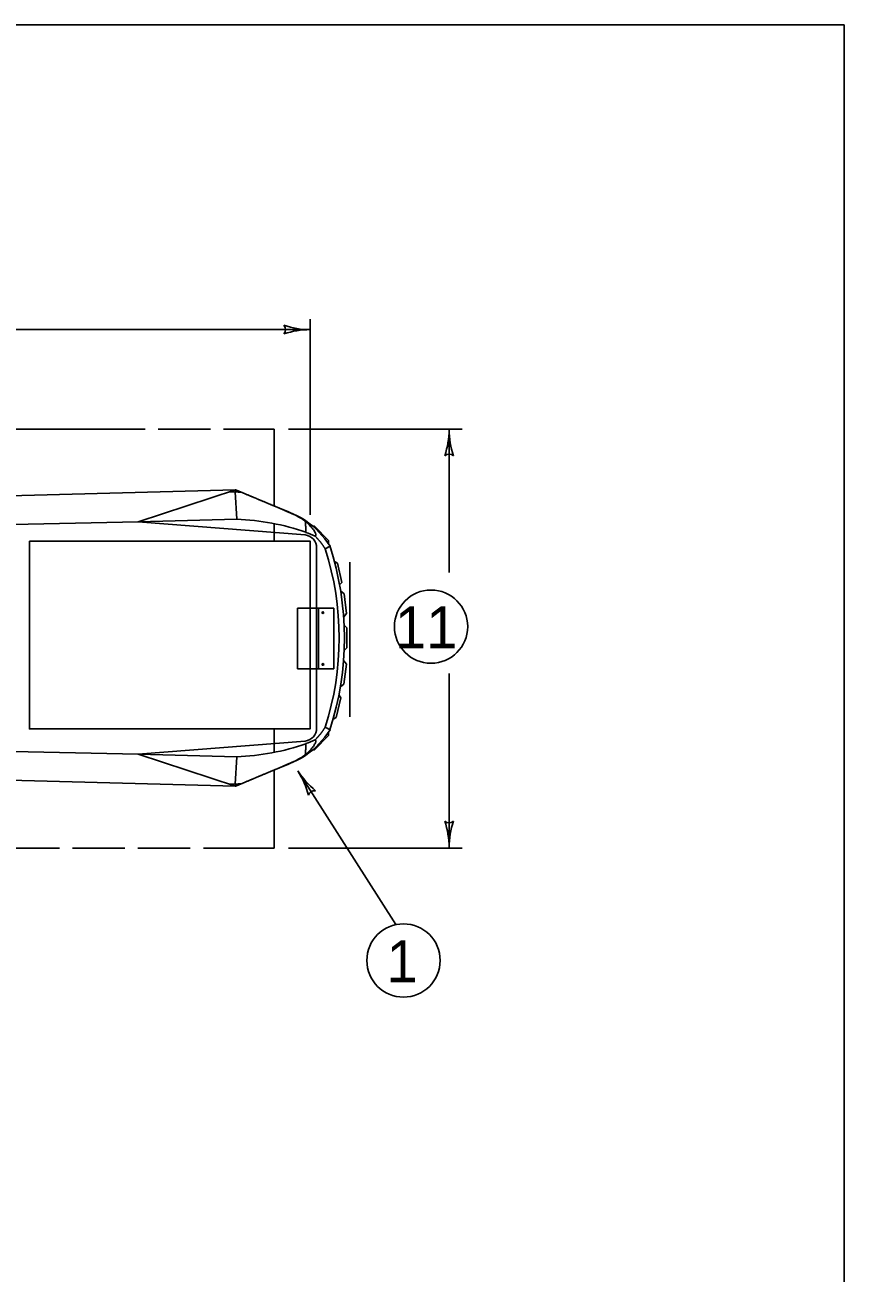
# Model space of a CAD drawing. Extents: x 47.45 to 50.2, y 10.37 to 12.04.
# Drawn here: x 49.9275 to 50.2014, y 11.6221 to 12.0393 of the extents above; entities that cross this region are included whole.
import ezdxf

# ---------------------------------------------------------------- set-up
doc = ezdxf.new("R2010")
doc.units = 0
for name, color, linetype in [('1', 7, 'Continuous'), ('12', 7, 'Continuous'), ('2', 7, 'Continuous'), ('7', 7, 'Continuous'), ('8', 7, 'Continuous'), ('9', 7, 'Continuous')]:
    doc.layers.add(name, color=color, linetype=linetype)

msp = doc.modelspace()

# ---------------------------------------------------------------- linework, layer by layer
at = {"layer": '1'}
for p, q in [((49.96763481681105, 11.904235345631207), (49.915146816811045, 11.904235345631207)), ((49.98950481681104, 11.904235345631207), (49.97200881681104, 11.904235345631207)), ((50.01079744881104, 11.904235345631207), (49.99387881681103, 11.904235345631207)), ((49.939028856811035, 11.764174033631205), (49.88654085681104, 11.764174033631205)), ((49.96089885681105, 11.764174033631205), (49.94340285681104, 11.764174033631205)), ((49.982768856811035, 11.764174033631205), (49.96527285681104, 11.764174033631205)), ((50.01079744881104, 11.764174033631205), (49.98714285681103, 11.764174033631205))]:
    msp.add_line(p, q, dxfattribs=at)
at = {"layer": '12'}
msp.add_line((50.03514021681103, 11.83441464163121), (50.03514021681103, 11.83441464163121), dxfattribs=at)
at = {"layer": '2'}
for p, q in [((50.02283469681104, 11.875553569631206), (50.02283469681104, 11.940976945631204)), ((50.015571230421024, 11.904235345631207), (50.07366640881104, 11.904235345631207)), ((50.069292408811044, 11.856309018832599), (50.069292408811044, 11.904235345631207)), ((50.03609083281104, 11.859754681631209), (50.03609083281104, 11.808007345631209)), ((50.03348392881104, 11.852907913631206), (50.03269077681104, 11.852178913631207)), ((50.069292408811044, 11.764174033631205), (50.069292408811044, 11.822516196534503)), ((50.01874646481105, 11.789974801631207), (50.05145200217142, 11.738580385779175)), ((50.015571230421024, 11.764174033631205), (50.07366640881104, 11.764174033631205))]:
    msp.add_line(p, q, dxfattribs=at)
msp.add_lwpolyline([(47.45134757207292, 10.370553591835483), (50.20136838364104, 10.370553591835483), (50.20136838364104, 12.039316269645798), (47.45134757207292, 12.039316269645798)], close=True, dxfattribs=at)
for centre in [(50.06326439323707, 11.8381952432481), (50.05404172881104, 11.726610121631206)]:
    msp.add_circle(centre, 0.012247199999999998, dxfattribs=at)
for centre, radius, start, end in [((50.02283469681103, 11.910118349967451), 0.02735939566461345, 90, 108.66878333333335), ((50.01243083061998, 11.93748066396674), 0.0021887516531003794, 318.77459722222227, 40.89129166666669), ((50.02283469681103, 11.964837141294963), 0.02735939566461345, 251.34715833333334, 269.9938888888889), ((50.02283469681103, 11.910118349967451), 0.02735939566461345, 89.98777500000006, 90.00000000000006), ((50.041933013147286, 11.904088833770947), 0.02735939566461345, 341.3471583333333, 359.9938888888889), ((50.0966518044748, 11.904088833770947), 0.02735939566461345, 179.98777500000006, 180.00000000000006), ((50.0966518044748, 11.904088833770947), 0.02735939566461345, 180, 198.66878333333332), ((50.0692894904755, 11.893684967579876), 0.0021887516531003794, 48.774597222222226, 130.8912916666667), ((49.934947426983975, 11.834401519631207), 0.09935071101709429, 342.01262777777777, 18.104949999999985), ((49.934947426983975, 11.834401519631207), 0.09758953243261773, 342.2326861111111, 17.767313888888893), ((50.041828568020385, 11.804664246003215), 0.027359884220735934, 212.46043888888892, 212.47266388888892), ((50.041828568020385, 11.804664246003215), 0.027359884220735934, 212.47266388888886, 231.14144722222218), ((49.99566436160169, 11.775285357259197), 0.027359884220735934, 13.819822222222214, 32.46655277777777), ((50.02432990876657, 11.781195880310072), 0.0021887907375901785, 81.24726111111111, 163.36395555555555), ((50.041933013147286, 11.764422533680058), 0.02735939566461345, 0, 18.66878333333335), ((50.06929532714657, 11.774826399871127), 0.0021887516531003794, 228.77459722222224, 310.8912916666667), ((50.0966518044748, 11.764422533680058), 0.02735939566461345, 161.34715833333334, 179.9938888888889), ((50.041933013147286, 11.764422533680058), 0.02735939566461345, 359.98777500000006, 5.684341886080802e-14)]:
    msp.add_arc(centre, radius, start, end, dxfattribs=at)
at = {"layer": '7'}
msp.add_lwpolyline([(49.92895699281104, 11.866805569631207), (50.02283469681104, 11.866805569631207), (50.02283469681104, 11.803994929631205), (49.92895699281104, 11.803994929631205), (49.92895699281104, 11.866805569631207)], dxfattribs=at)
at = {"layer": '8'}
for p, q in [((49.90674290481104, 11.881531369631206), (49.997908728811055, 11.883928321631208)), ((49.96537783281103, 11.873255761631206), (49.997908728811055, 11.883928321631208)), ((49.99559342481104, 11.883146833631205), (49.99558759281105, 11.883146833631205)), ((49.99566924081104, 11.883170161631204), (49.99782124881104, 11.883228481631207)), ((49.99657903281104, 11.883467593631206), (49.99657903281104, 11.883467593631206)), ((49.99778625681103, 11.883887497631207), (49.99782124881104, 11.883228481631207)), ((49.99782124881104, 11.883228481631207), (49.99829947281105, 11.874118897631206)), ((50.01556802481104, 11.876533345631206), (50.009596056811034, 11.879035273631207)), ((49.907244456811036, 11.872031041631207), (49.96537783281103, 11.873255761631206)), ((49.96537783281103, 11.873255761631206), (49.99829947281105, 11.874118897631206)), ((49.96537783281103, 11.873255761631206), (50.021201736811044, 11.868875929631207)), ((50.01555052881103, 11.876475025631205), (50.01556802481104, 11.876533345631206)), ((50.01555636081104, 11.876475025631205), (50.01556802481104, 11.876533345631206)), ((50.02144668081104, 11.869814881631207), (50.02144668081104, 11.86970990563121)), ((50.023692000811046, 11.871786097631206), (50.024281032811054, 11.871780265631207)), ((50.024281032811054, 11.871780265631207), (50.02895829681104, 11.867003857631206)), ((50.021201736811044, 11.868846769631206), (50.021201736811044, 11.868875929631207)), ((50.02895829681104, 11.867003857631206), (50.02894663281104, 11.865919105631207)), ((50.025010032811046, 11.804292361631207), (50.025010032811046, 11.864507761631206)), ((50.031028656811046, 11.859993793631206), (50.03195594481105, 11.859416425631206)), ((50.03195594481105, 11.859416425631206), (50.03348392881104, 11.852907913631206)), ((50.03302320081104, 11.850114385631207), (50.034166272811035, 11.849216257631205)), ((50.034166272811035, 11.849216257631205), (50.03495942481104, 11.842579441631207)), ((50.018559840811044, 11.844329041631207), (50.02565738481104, 11.844329041631207)), ((50.018559840811044, 11.824115329631205), (50.018559840811044, 11.844329041631207)), ((50.02565738481104, 11.844329041631207), (50.025010032811046, 11.844329041631207)), ((50.02565738481104, 11.824115329631205), (50.02565738481104, 11.844329041631207)), ((50.02853839281103, 11.844329041631207), (50.02565738481104, 11.844329041631207)), ((50.03070789681103, 11.844329041631207), (50.02853839281103, 11.844329041631207)), ((50.03070789681103, 11.824115329631205), (50.03070789681103, 11.844329041631207)), ((50.03495942481104, 11.842579441631207), (50.03407296081103, 11.841448033631206)), ((50.034265416811046, 11.838637009631206), (50.03514021681103, 11.837762209631206)), ((50.03514021681103, 11.837762209631206), (50.03514021681103, 11.831078737631206)), ((50.03514021681103, 11.831078737631206), (50.034265416811046, 11.830203937631206)), ((50.018559840811044, 11.824115329631205), (50.02565738481104, 11.824115329631205)), ((50.02565738481104, 11.824115329631205), (50.02853839281103, 11.824115329631205)), ((50.02853839281103, 11.824115329631205), (50.03070789681103, 11.824115329631205)), ((50.03494192881104, 11.825596657631205), (50.03405546481104, 11.826722233631205)), ((50.03414877681104, 11.818954009631206), (50.03494192881104, 11.825596657631205)), ((50.03307568881105, 11.814364225631207), (50.03246916081104, 11.815349833631208)), ((50.03300570481103, 11.818055881631206), (50.03414877681104, 11.818954009631206)), ((50.03150104881105, 11.807867377631204), (50.03307568881105, 11.814364225631207)), ((50.030567928811045, 11.807295841631207), (50.03150104881105, 11.807867377631204)), ((50.02895829681104, 11.801796265631205), (50.02894663281104, 11.802886849631207)), ((49.96537783281103, 11.795544361631206), (50.021201736811044, 11.799924193631206)), ((50.021201736811044, 11.799959185631208), (50.021201736811044, 11.799924193631206)), ((50.02144668081104, 11.798991073631205), (50.02144668081104, 11.799096049631208)), ((50.024281032811054, 11.797019857631208), (50.02895829681104, 11.801796265631205)), ((49.907244456811036, 11.796763249631208), (49.96537783281103, 11.795544361631206)), ((49.96537783281103, 11.795544361631206), (49.997908728811055, 11.78487763363121)), ((49.96537783281103, 11.795544361631206), (49.99829947281105, 11.794681225631205)), ((49.99782124881104, 11.785577473631205), (49.99829947281105, 11.794681225631205)), ((50.023692000811046, 11.797019857631208), (50.024281032811054, 11.797019857631208)), ((50.01556802481104, 11.792272609631208), (50.009596056811034, 11.789764849631206)), ((50.01555052881103, 11.792325097631206), (50.01556802481104, 11.792272609631208)), ((50.01555636081104, 11.792325097631206), (50.01556802481104, 11.792272609631208)), ((49.997908728811055, 11.78487763363121), (49.90674290481104, 11.787268753631206)), ((49.99566924081104, 11.785635793631206), (49.99782124881104, 11.785577473631205)), ((49.99778625681103, 11.784912625631208), (49.99782124881104, 11.785577473631205))]:
    msp.add_line(p, q, dxfattribs=at)
for centre in [(50.02709733882627, 11.842874050887005), (50.02709733882627, 11.825562778130042)]:
    msp.add_circle(centre, 0.0002793017700698254, dxfattribs=at)
for centre, radius, start, end in [((49.99442626605929, 11.78895139680383), 0.09433641125541685, 86.73112222222227, 87.93725000000006), ((49.99442626605929, 11.78895139680383), 0.08525618993276503, 71.52355555555556, 87.3964), ((50.00461518018456, 11.847250676178632), 0.03126531307935401, 57.87744722222222, 69.48687777777778), ((50.003217885213104, 11.848155241469541), 0.03126531307935401, 32.83519722222222, 54.798452777777776), ((49.989991786106174, 11.790469105794777), 0.085256189932765, 66.08805833333334, 68.34651666666667), ((50.02063579730974, 11.864509076770098), 0.004374000001093518, 5.684341886080802e-14, 82.51384166666674), ((50.02063579730974, 11.804293239936367), 0.004374000001093518, 277.4861583333333, 0), ((50.003217885213104, 11.820647075236925), 0.03126531307935401, 305.20154722222225, 327.1648027777778), ((49.99442626605929, 11.879850919902637), 0.08525618993276503, 272.60360000000003, 288.4764444444445), ((49.989991786106174, 11.878333210911688), 0.085256189932765, 291.6534833333333, 293.9119416666667), ((50.00461518018456, 11.821551640527831), 0.03126531307935401, 290.51312222222225, 302.1225527777778), ((50.003217885213104, 11.820647075236925), 0.031265313079353055, 310.90575277777776, 310.9059472222222), ((49.99442626605929, 11.879850919902637), 0.09433641125541685, 272.06275, 273.2688777777778)]:
    msp.add_arc(centre, radius, start, end, dxfattribs=at)
for points, degree in [([(49.997908728811055, 11.883928321631208), (49.99851525681104, 11.883671713631207), (49.99917427281104, 11.883397609631205), (49.999809960811035, 11.883135169631206)], 2), ([(49.999809960811035, 11.883135169631206), (50.00306421681104, 11.881770481631207), (50.00631847281104, 11.880405793631207), (50.009596056811034, 11.879035273631207)], 2), ([(50.009596056811034, 11.879035273631207), (50.01157893681105, 11.878201297631206), (50.013561816811055, 11.877349825631205), (50.01555052881103, 11.876475025631205)], 2), ([(50.01555052881103, 11.876475025631205), (50.01555052881103, 11.876475025631205), (50.01555052881103, 11.876475025631205), (50.01555636081104, 11.876475025631205)], 2), ([(50.01556802481104, 11.876533345631206), (50.01556802481104, 11.876533345631206), (50.01556802481104, 11.876515849631206), (50.01555052881103, 11.876475025631205)], 2), ([(50.01555052881103, 11.876475025631205), (50.01555052881103, 11.876475025631205), (50.01555052881103, 11.876475025631205), (50.01555052881103, 11.876475025631205)], 2), ([(50.01555052881103, 11.876475025631205), (50.01555052881103, 11.876475025631205), (50.01555052881103, 11.876475025631205), (50.01555052881103, 11.876475025631205)], 2), ([(50.01555636081104, 11.876475025631205), (50.01556802481104, 11.876515849631206), (50.01556802481104, 11.876533345631206), (50.01556802481104, 11.876533345631206)], 2), ([(50.01555636081104, 11.876475025631205), (50.017107672811036, 11.875874329631205), (50.01861816081104, 11.875127833631206), (50.020455240811046, 11.873967265631206), (50.020875144811036, 11.873687329631206), (50.02126005681103, 11.873401561631207)], 3), ([(50.02123672881103, 11.873733985631207), (50.02123672881103, 11.873733985631207), (50.02124256081105, 11.873704825631206), (50.02124839281103, 11.873605681631208), (50.02124839281103, 11.873535697631207), (50.02126005681103, 11.873430721631207), (50.02126005681103, 11.873419057631207), (50.02126005681103, 11.873401561631207)], 3), ([(50.02126005681103, 11.873401561631207), (50.021318376811045, 11.872206001631206), (50.02138252881104, 11.871010441631208), (50.02144668081104, 11.869814881631207)], 2), ([(50.02126005681103, 11.873354905631208), (50.02198322481103, 11.872765873631208), (50.022595584811036, 11.872171009631206), (50.023721160811036, 11.870922961631207), (50.024170224811044, 11.870293105631207), (50.02452597681105, 11.869581601631205), (50.02465428081104, 11.869307497631207), (50.02472426481104, 11.868934249631206), (50.02473009681104, 11.868823441631209), (50.024706768811036, 11.868648481631206), (50.02468927281103, 11.868590161631207), (50.02463095281104, 11.868485185631206), (50.02459596081103, 11.868438529631204), (50.02454930481104, 11.868403537631206)], 3), ([(50.02126005681103, 11.873354905631208), (50.02129504881104, 11.872719217631209), (50.02133004081104, 11.872077697631209), (50.021388360811045, 11.870858809631205), (50.021423352811034, 11.870281441631207), (50.02144668081104, 11.86970990563121)], 3), ([(50.02788520881103, 11.864181169631205), (50.02690543281104, 11.865691657631206), (50.025785688811055, 11.867108833631207), (50.02454930481104, 11.868403537631206)], 2), ([(50.02948900881103, 11.865108457631207), (50.02948900881103, 11.865108457631207), (50.02942485681104, 11.865067633631206), (50.029174080811046, 11.864927665631209), (50.028993288811044, 11.864822689631206), (50.028631704811026, 11.864612737631207), (50.02850340081104, 11.864536921631206), (50.028200136811044, 11.864367793631205), (50.028048504811046, 11.864274481631206), (50.02788520881103, 11.864181169631205)], 3), ([(50.02788520881103, 11.864181169631205), (50.028188472811046, 11.864356129631204), (50.02846840881104, 11.864519425631206), (50.02894663281104, 11.864793529631205), (50.02913325681104, 11.864904337631208), (50.02934320881105, 11.865020977631206), (50.02939569681104, 11.865055969631205), (50.029471512811035, 11.865096793631206), (50.02948900881103, 11.865108457631207), (50.02948900881103, 11.865108457631207)], 3), ([(50.02788520881103, 11.804624785631205), (50.02690543281104, 11.803108465631205), (50.025785688811055, 11.801697121631207), (50.02454930481104, 11.800390753631207)], 2), ([(50.02788520881103, 11.804624785631205), (50.028188472811046, 11.804443993631207), (50.02846840881104, 11.804286529631208), (50.02894663281104, 11.804006593631206), (50.02913325681104, 11.803901617631206), (50.02934320881105, 11.803779145631205), (50.02939569681104, 11.803749985631205), (50.029471512811035, 11.803703329631208), (50.02948900881103, 11.80369166563121), (50.02948900881103, 11.80369166563121)], 3), ([(50.02126005681103, 11.795445217631208), (50.02198322481103, 11.796040081631206), (50.022595584811036, 11.796623281631206), (50.023721160811036, 11.797871329631207), (50.024170224811044, 11.798512849631207), (50.02452597681105, 11.799224353631205), (50.02465428081104, 11.799492625631206), (50.02472426481104, 11.799865873631205), (50.02473009681104, 11.799982513631209), (50.024706768811036, 11.800151641631206), (50.02468927281103, 11.800215793631208), (50.02463095281104, 11.800320769631206), (50.02459596081103, 11.800361593631207), (50.02454930481104, 11.800390753631207)], 3), ([(50.02126005681103, 11.795445217631208), (50.02129504881104, 11.796086737631208), (50.02133004081104, 11.796728257631209), (50.021388360811045, 11.797941313631206), (50.021423352811034, 11.798518681631206), (50.02144668081104, 11.799096049631208)], 3), ([(50.02126005681103, 11.795398561631208), (50.021318376811045, 11.796599953631208), (50.02138252881104, 11.797789681631208), (50.02144668081104, 11.798991073631205)], 2), ([(50.01555636081104, 11.792325097631206), (50.017107672811036, 11.792925793631207), (50.01861816081104, 11.793672289631207), (50.020455240811046, 11.794838689631208), (50.020875144811036, 11.795118625631206), (50.02126005681103, 11.795398561631208)], 3), ([(50.02123672881103, 11.795071969631207), (50.02123672881103, 11.795071969631207), (50.02124256081105, 11.795095297631205), (50.02124839281103, 11.795194441631207), (50.02124839281103, 11.795270257631207), (50.02126005681103, 11.795375233631207), (50.02126005681103, 11.795386897631207), (50.02126005681103, 11.795398561631208)], 3), ([(50.009596056811034, 11.789764849631206), (50.01157893681105, 11.790598825631207), (50.013561816811055, 11.791456129631205), (50.01555052881103, 11.792325097631206)], 2), ([(50.01555052881103, 11.792325097631206), (50.01555052881103, 11.792325097631206), (50.01555052881103, 11.792325097631206), (50.01555636081104, 11.792325097631206)], 2), ([(50.01556802481104, 11.792272609631208), (50.01556802481104, 11.792272609631208), (50.01556802481104, 11.792284273631205), (50.01555052881103, 11.792325097631206)], 2), ([(50.01555052881103, 11.792325097631206), (50.01555052881103, 11.792325097631206), (50.01555052881103, 11.792325097631206), (50.01555052881103, 11.792325097631206)], 2), ([(50.01555052881103, 11.792325097631206), (50.01555052881103, 11.792325097631206), (50.01555052881103, 11.792325097631206), (50.01555052881103, 11.792325097631206)], 2), ([(50.01555636081104, 11.792325097631206), (50.01556802481104, 11.792284273631205), (50.01556802481104, 11.792272609631208), (50.01556802481104, 11.792272609631208)], 2), ([(49.997908728811055, 11.78487763363121), (49.99851525681104, 11.785122577631208), (49.99917427281104, 11.785402513631206), (49.999809960811035, 11.785670785631208)], 2), ([(49.999809960811035, 11.785670785631208), (49.999185936811045, 11.785408345631206), (49.998538584811044, 11.785134241631205), (49.99794372081104, 11.78488929763121)], 2), ([(49.999809960811035, 11.785670785631208), (50.00306421681104, 11.787035473631207), (50.00631847281104, 11.788400161631206), (50.009596056811034, 11.789764849631206)], 2), ([(50.009596056811034, 11.789764849631206), (50.00631847281104, 11.788400161631206), (50.00306421681104, 11.787035473631207), (49.999809960811035, 11.785670785631208)], 2)]:
    msp.add_open_spline(points, degree=degree, dxfattribs=at)
at = {"layer": '9'}
for p, q in [((50.02283469681104, 11.937477745631206), (49.66634203281104, 11.937477745631206)), ((50.01079744881104, 11.878533721631207), (50.01079744881104, 11.904235345631207)), ((50.01079744881104, 11.866805569631207), (50.01079744881104, 11.872620073631206)), ((50.01079744881104, 11.796180049631207), (50.01079744881104, 11.803994929631205)), ((50.01079744881104, 11.764174033631205), (50.01079744881104, 11.790272233631208))]:
    msp.add_line(p, q, dxfattribs=at)

# ---------------------------------------------------------------- texts
at = {"layer": '1'}
for s, p in [('11', (50.0512409093007, 11.830939572499432)), ('1', (50.04836015619056, 11.719336106431204))]:
    msp.add_text(s, height=0.0139968, dxfattribs=at).set_placement(p)

doc.saveas('drawing.dxf')
